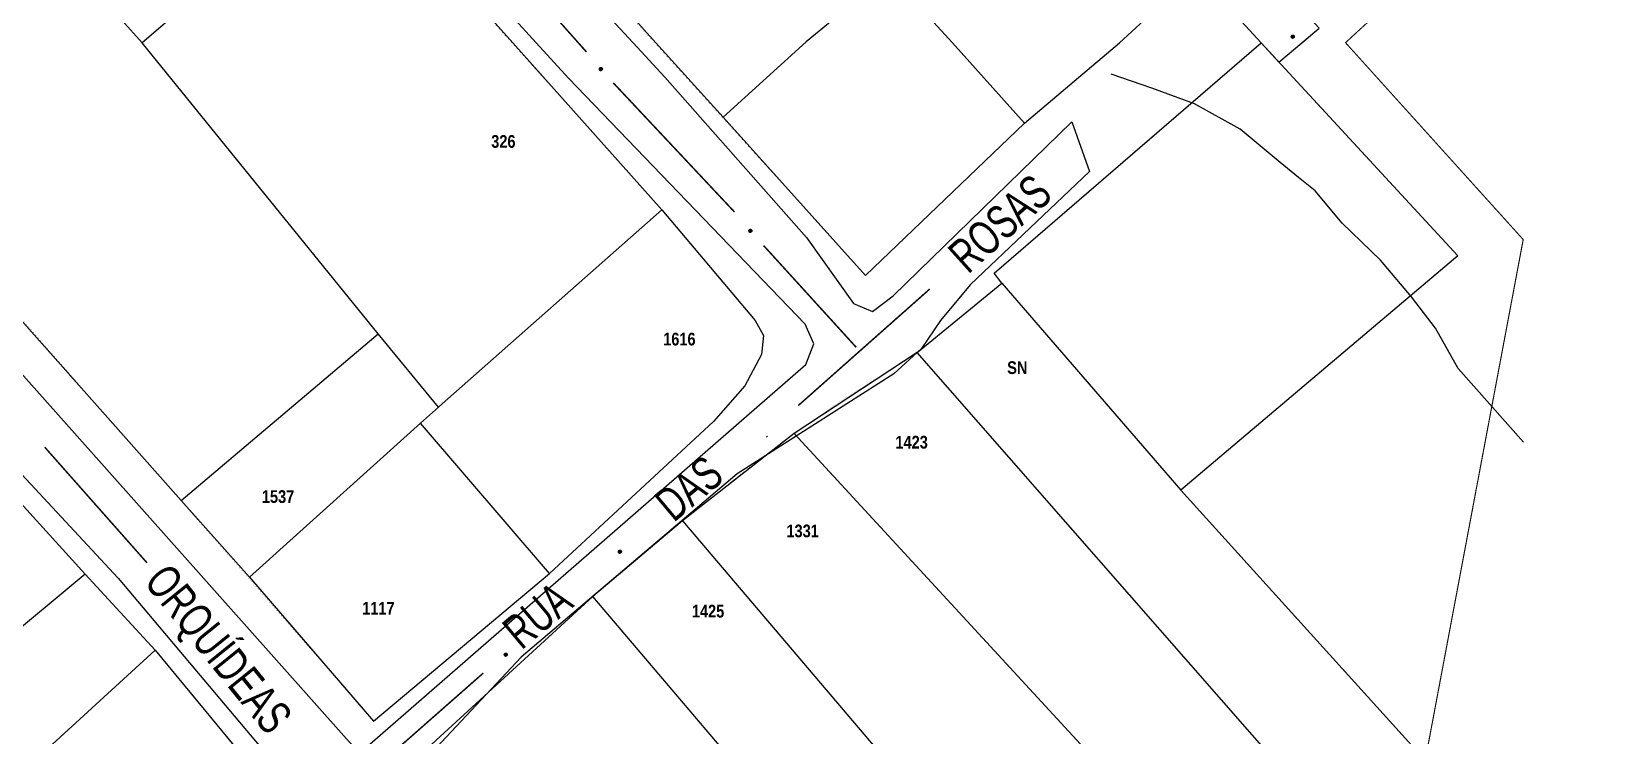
# Model space of a CAD drawing. Extents: x 201549 to 203722, y 4857623 to 4859778.
# Drawn here: x 203534.8 to 203722.3, y 4858244.8 to 4858328 of the extents above; entities that cross this region are included whole.
import ezdxf
from ezdxf.enums import TextEntityAlignment as Align

# ---------------------------------------------------------------- set-up
doc = ezdxf.new("R2010")
doc.units = 0
doc.header["$LTSCALE"] = 1.5
doc.header["$MEASUREMENT"] = 0
for name, color, linetype in [('CD-MALHA-LOTES', 40, 'CONTINUOUS'), ('HD-CURSO-INTER', 170, 'CONTINUOUS'), ('LM-LIM-SETOR-FISCAL', 7, 'CONTINUOUS'), ('RU-QUADRAS', 6, 'CONTINUOUS'), ('SV-EIXO-RUA-N-PAV', 6, 'CONTINUOUS'), ('SV-RUA-NAO-PAV-S-GUIA-C-GUIA', 7, 'CONTINUOUS'), ('SV-TXT-RUA-N-PAV-S-GUIA-C-GUIA', 7, 'CONTINUOUS'), ('Th_NmrPort', 1, 'CONTINUOUS')]:
    doc.layers.add(name, color=color, linetype=linetype)
doc.styles.add('ARIAL', font='ARIAL.TTF')
doc.styles.get("Standard").update_dxf_attribs({"font": 'swisscbo.ttf'})
doc.linetypes.add('Limite', pattern='A,20,-3,[130,ltypeshp.shx,S=6.35,R=0,X=0,Y=0],-3,20', length=46)

msp = doc.modelspace()

# ---------------------------------------------------------------- linework, layer by layer
at = {"layer": 'CD-MALHA-LOTES', "linetype": 'Continuous'}
for p, q in [((203572.58, 4858347.83), (203547.86, 4858326.66)), ((203572.58, 4858347.83), (203591.66, 4858326.67)), ((203534.87, 4858341.25), (203547.86, 4858326.66)), ((203608.54, 4858326.67), (203601.35, 4858334.66)), ((203636.08, 4858334.84), (203626.31, 4858326.76)), ((203636.08, 4858334.84), (203643.56, 4858326.67)), ((203670.04, 4858332.85), (203663.3, 4858326.67)), ((203575.75, 4858292.27), (203547.86, 4858326.66)), ((203591.66, 4858326.67), (203609.25, 4858306.92)), ((203608.54, 4858326.67), (203616.5, 4858317.86)), ((203616.5, 4858317.86), (203626.31, 4858326.76)), ((203652.09, 4858317.14), (203643.56, 4858326.67)), ((203648.51, 4858299.43), (203680.02, 4858326.67)), ((203652.09, 4858317.14), (203663.3, 4858326.67)), ((203680.02, 4858326.67), (203703.26, 4858301.49)), ((203507.54, 4858323.21), (203552.47, 4858272.54)), ((203616.5, 4858317.86), (203633.3, 4858299.16)), ((203633.3, 4858299.16), (203652.09, 4858317.14)), ((203583.31, 4858284), (203609.25, 4858306.92)), ((203609.25, 4858306.92), (203620.28, 4858293.85)), ((203703.26, 4858301.49), (203670.55, 4858273.77)), ((203649.4, 4858298.25), (203648.51, 4858299.43)), ((203639.41, 4858290.05), (203649.4, 4858298.25)), ((203649.4, 4858298.25), (203670.55, 4858273.77)), ((203620.28, 4858293.85), (203621.27, 4858292.05)), ((203552.47, 4858272.54), (203575.75, 4858292.27)), ((203582.85, 4858283.59), (203575.75, 4858292.27)), ((203621.27, 4858292.05), (203621.02, 4858289.82)), ((203621.02, 4858289.82), (203619.04, 4858286.11)), ((203639.41, 4858290.05), (203624.86, 4858280.49)), ((203700.1, 4858220.73), (203639.41, 4858290.05)), ((203619.04, 4858286.11), (203615.33, 4858281.91)), ((203582.85, 4858283.59), (203583.31, 4858284)), ((203580.76, 4858281.7), (203582.85, 4858283.59)), ((203615.33, 4858281.91), (203595.99, 4858263.94)), ((203560.54, 4858263.49), (203580.76, 4858281.7)), ((203595.99, 4858263.94), (203580.76, 4858281.7)), ((203624.86, 4858280.49), (203611.69, 4858270.14)), ((203688.83, 4858211.11), (203624.86, 4858280.49)), ((203530.73, 4858275.31), (203541.14, 4858263.85)), ((203552.47, 4858272.54), (203560.54, 4858263.49)), ((203670.55, 4858273.77), (203710.18, 4858229.94)), ((203611.69, 4858270.14), (203601.11, 4858261.2)), ((203611.69, 4858270.14), (203672.13, 4858199.11)), ((203541.14, 4858263.85), (203497.69, 4858227.72)), ((203541.14, 4858263.85), (203549.39, 4858254.85)), ((203560.54, 4858263.49), (203575.2, 4858246.49)), ((203575.2, 4858246.49), (203595.99, 4858263.94)), ((203601.11, 4858261.2), (203575.71, 4858237.92)), ((203660.14, 4858191.82), (203601.11, 4858261.2)), ((203549.39, 4858254.85), (203529.22, 4858236.39)), ((203549.39, 4858254.85), (203559.48, 4858242.64))]:
    msp.add_line(p, q, dxfattribs=at)
at = {"layer": 'HD-CURSO-INTER'}
for p, q in [((203667.120474, 4858321.282352), (203662.320823, 4858322.930113)), ((203672.145131, 4858319.434773), (203667.120474, 4858321.282352)), ((203677.569945, 4858316.46299), (203672.145131, 4858319.434773)), ((203682.295041, 4858312.491649), (203677.569945, 4858316.46299)), ((203684.454559, 4858310.748422), (203682.295041, 4858312.491649)), ((203686.407817, 4858309.171695), (203684.454559, 4858310.748422)), ((203689.589469, 4858305.320221), (203686.407817, 4858309.171695)), ((203694.110764, 4858300.966381), (203689.589469, 4858305.320221)), ((203697.794783, 4858296.612541), (203694.110764, 4858300.966381)), ((203700.641524, 4858292.928523), (203697.794783, 4858296.612541)), ((203703.32081, 4858288.156045), (203700.641524, 4858292.928523)), ((203707.004828, 4858283.969661), (203703.32081, 4858288.156045)), ((203711.023757, 4858279.448365), (203707.004828, 4858283.969661))]:
    msp.add_line(p, q, dxfattribs=at)
at = {"layer": 'LM-LIM-SETOR-FISCAL', "linetype": 'Limite', "ltscale": 0.1, "const_width": 0.13, "flags": 128}
msp.add_lwpolyline([(203690.260081, 4857945.070709), (203624.634323, 4857876.322086), (203597.483031, 4857858.402645), (203529.936951, 4857817.251163), (203477.865481, 4857798.204621), (203470.255508, 4857794.734503), (203461.352554, 4857793.163394), (203446.975153, 4857796.8587), (203434.268062, 4857794.37427), (203415.032253, 4857783.068658), (203402.126694, 4857778.711644), (203386.003618, 4857774.608536), (203366.6323, 4857771.115492), (203345.157893, 4857770.830854), (203324.568024, 4857761.841833), (203301.581821, 4857760.866899), (203281.417715, 4857748.511746), (203252.78859, 4857741.388472), (203232.306394, 4857736.754404), (203212.334562, 4857736.296293), (203164.13965, 4857735.679698), (203138.99187, 4857736.954266), (203129.680407, 4857738.01055), (203095.984474, 4857727.896851), (203076.140726, 4857727.494996), (203025.014879, 4857721.40905), (203013.097806, 4857722.309608), (202992.105773, 4857719.939497), (202979.44632, 4857721.489532), (202964.645261, 4857723.459119), (202953.753944, 4857723.719881), (202948.567743, 4857734.588869), (202940.56683, 4857731.445097), (202928.292667, 4857726.395284), (202921.586801, 4857725.262879), (202891.249062, 4857717.013101), (202861.035745, 4857717.951775), (202843.379163, 4857715.343702), (202826.226463, 4857711.657758), (202804.140432, 4857707.443751), (202790.771355, 4857705.517518), (202768.577753, 4857708.236936), (202742.152032, 4857707.156689), (202736.174828, 4857706.655519), (202713.938929, 4857709.927449), (202695.611231, 4857706.369079), (202673.258666, 4857705.478725), (202656.72527, 4857701.372747), (202629.28054, 4857702.0954), (202612.6653, 4857697.207584), (202591.913663, 4857697.17112), (202573.082963, 4857699.207561), (202562.981881, 4857701.348758), (202542.231335, 4857696.463209), (202527.692121, 4857697.497329), (202506.011184, 4857700.954059), (202495.762995, 4857701.67688), (202477.853417, 4857695.637221), (202451.601566, 4857695.14746), (202439.72292, 4857695.152163), (202414.832804, 4857702.264138), (202409.505623, 4857708.382417), (202404.550581, 4857702.764348), (202392.386131, 4857694.909473), (202374.402744, 4857694.375334), (202370.790504, 4857707.218853), (202367.880357, 4857708.81308), (202365.097896, 4857694.881213), (202346.982515, 4857685.19854), (202335.643949, 4857688.651167), (202326.525916, 4857697.119411), (202318.576754, 4857694.737974), (202307.818302, 4857689.468212), (202291.471974, 4857680.842357), (202275.589764, 4857677.708389), (202259.053519, 4857679.374097), (202243.073737, 4857672.961005), (202214.272961, 4857673.983007), (202196.235748, 4857671.160004), (202166.262371, 4857673.222085), (202137.067905, 4857668.508741), (202112.979693, 4857664.510834), (202063.331805, 4857653.140334), (202048.493217, 4857650.054933), (202035.091784, 4857651.969478), (202023.899221, 4857655.255238), (202010.52796, 4857651.884532), (201999.307441, 4857648.055643), (201981.197242, 4857645.667621), (201954.082742, 4857645.121141), (201945.697725, 4857640.894606), (201931.391917, 4857630.157612), (201908.026813, 4857622.950269), (201883.4729, 4857629.270611), (201877.508406, 4857642.469721), (201854.745798, 4857639.06854), (201839.350138, 4857636.086338), (201828.34266, 4857631.211106), (201818.072406, 4857630.661005), (201791.730674, 4857645.716636), (201783.325652, 4857653.738781), (201774.365733, 4857662.184936), (201765.573826, 4857663.836912), (201752.290529, 4857659.858284), (201735.04564, 4857660.887584), (201727.455562, 4857670.187429), (201720.531788, 4857683.341011), (201712.157613, 4857700.626833), (201694.727347, 4857720.897673), (201679.589184, 4857740.191677), (201657.32648, 4857767.233141), (201654.564139, 4857799.822595), (201653.168948, 4857816.601418), (201648.897983, 4857832.521318), (201641.426502, 4857850.868289), (201624.439538, 4857878.124504), (201609.705016, 4857904.118762), (201594.767048, 4857924.49684), (201579.688593, 4857946.624543), (201574.368593, 4857976.270242), (201571.408411, 4858003.505486), (201566.936517, 4858039.389321), (201564.764318, 4858078.72263), (201562.269694, 4858104.600839), (201551.757007, 4858133.952949), (201551.186373, 4858156.429924), (201549.119269, 4858170.401701), (201549.246745, 4858186.104627), (201554.678227, 4858203.249655), (201558.171305, 4858220.410541), (201560.177107, 4858236.514509), (201560.415055, 4858239.809246), (201559.788221, 4858242.511434), (201551.336892, 4858249.701553), (201552.157199, 4858261.553469), (201556.911984, 4858273.515997), (201560.097639, 4858284.875736), (201560.510399, 4858299.28515), (201557.624238, 4858311.705049), (201560.009833, 4858320.099542), (201561.981178, 4858326.691836), (201566.707313, 4858341.650918), (201582.546234, 4858358.27629), (201591.67817, 4858367.066748), (201615.096765, 4858382.768909), (201643.467678, 4858408.340795), (201662.426287, 4858428.461694), (201687.49864, 4858456.872452), (201695.711751, 4858480.503996), (201697.241213, 4858493.368461), (201708.122023, 4858512.454588), (201708.913728, 4858524.199447), (201718.579722, 4858544.463789), (201733.577492, 4858559.16074), (201748.497093, 4858572.745024), (201759.62483, 4858585.08596), (201772.517183, 4858599.8166), (201797.761054, 4858621.167174), (201813.769148, 4858629.66302), (201830.418521, 4858646.310562), (201849.011501, 4858664.504513), (201851.314022, 4858668.825445), (201857.549066, 4858681.544401), (201862.42871, 4858685.799557), (201865.966242, 4858689.749341), (201865.68234, 4858691.625443), (201857.763701, 4858695.442229), (201850.485155, 4858704.533181), (201847.54822, 4858723.831601), (201858.251257, 4858731.66627), (201858.92976, 4858736.348746), (201856.131935, 4858739.11135), (201855.153114, 4858759.016886), (201862.856619, 4858771.755825), (201872.56032, 4858788.598255), (201887.559021, 4858785.607288), (201894.924798, 4858786.689227), (201898.748315, 4858791.479933), (201901.748118, 4858797.019428), (201899.947285, 4858805.270061), (201902.159269, 4858816.15094), (201916.649053, 4858830.131738), (201922.681108, 4858839.197621), (201923.717945, 4858848.876055), (201927.12082, 4858860.1517), (201927.274817, 4858875.017476), (201925.508092, 4858896.764205), (201942.625428, 4858910.622255), (201947.555532, 4858919.314093), (201951.803836, 4858928.782451), (201954.266441, 4858935.163408), (201959.271015, 4858947.314055), (201964.479977, 4858959.592926), (201967.152407, 4858968.266465), (201964.55435, 4858976.487948), (201962.894294, 4858991.279376), (201964.900793, 4859004.827319), (201964.6517, 4859016.898797), (201965.696998, 4859030.808415), (201969.531889, 4859045.576569), (201975.75863, 4859052.20621), (201969.45004, 4859055.850905), (201965.009026, 4859070.898106), (201965.069362, 4859074.030336), (201963.476629, 4859075.991683), (201953.10009, 4859077.836379), (201942.441068, 4859084.073053), (201934.726475, 4859088.201758), (201918.16488, 4859094.012892), (201910.256895, 4859096.550971), (201893.421427, 4859107.28582), (201885.268901, 4859113.680363), (201864.45443, 4859121.529069), (201850.623658, 4859135.609088), (201846.963877, 4859146.620609), (201855.767516, 4859165.416404), (201875.347527, 4859164.308429), (201889.044993, 4859157.340855), (201904.349852, 4859149.80302), (201927.90161, 4859138.922585), (201938.715832, 4859134.958824), (201957.005609, 4859130.242277), (201977.026771, 4859120.820983), (201985.806231, 4859116.11566), (201991.168531, 4859121.52132), (201992.488353, 4859131.751117), (202001.404985, 4859144.188737), (202015.237277, 4859158.295848), (202027.695168, 4859169.318871), (202029.771608, 4859171.898113), (202033.776454, 4859179.091552), (202035.381378, 4859188.589823), (202041.175735, 4859202.289727), (202053.436878, 4859210.693244), (202063.459078, 4859216.99753), (202072.268869, 4859222.32438), (202115.036275, 4859252.473476), (202125.947129, 4859260.226968), (202138.444739, 4859271.495305), (202150.532591, 4859280.714854), (202161.391171, 4859291.368554), (202178.868205, 4859308.22401), (202191.586615, 4859321.29274), (202216.729868, 4859343.200113), (202238.66378, 4859364.13703), (202250.52502, 4859378.676083), (202258.974753, 4859394.377128), (202266.679718, 4859404.602088), (202275.065891, 4859412.387653), (202302.264215, 4859448.149551), (202318.584229, 4859468.798856), (202327.347328, 4859478.500068), (202334.691915, 4859489.468295), (202339.506578, 4859500.644952), (202345.514817, 4859507.599166), (202371.864321, 4859545.024292), (202393.198162, 4859572.010698), (202405.581673, 4859587.830346), (202410.327797, 4859597.458197), (202419.27763, 4859633.664342), (202416.989486, 4859654.974178), (202411.731424, 4859697.413521), (202412.757426, 4859719.590937), (202436.124438, 4859738.613146), (202462.873067, 4859753.35892), (202485.340162, 4859765.605573), (202495.831881, 4859771.875287), (202497.599834, 4859778.209393), (202518.345276, 4859756.508353), (202515.743454, 4859740.717238), (202514.723698, 4859716.086214), (202516.920095, 4859683.767801), (202522.647194, 4859658.696813), (202527.07528, 4859650.692195), (202529.970568, 4859644.731309), (202535.420521, 4859636.897001), (202545.468872, 4859621.994786), (202558.357019, 4859606.657609), (202585.8358, 4859573.559083), (202599.806104, 4859558.80064), (202612.899885, 4859544.220382), (202638.909787, 4859517.064978), (202649.659036, 4859507.002602), (202668.16042, 4859487.524508), (202676.088824, 4859478.493485), (202694.285339, 4859460.440182), (202710.86304, 4859442.826375), (202712.459386, 4859440.945228), (202729.879978, 4859422.216603), (202741.931615, 4859409.354739), (202746.608706, 4859404.490444), (202753.347688, 4859397.029427), (202761.114193, 4859388.430797), (202780.521657, 4859366.71292), (202787.470106, 4859359.175299), (202792.305962, 4859354.009726), (202805.952922, 4859338.966966), (202827.483001, 4859315.28388), (202860.2174, 4859279.107138), (202891.663582, 4859248.038398), (202903.615874, 4859235.095065), (202918.084292, 4859218.768396), (202940.542465, 4859195.291329), (202956.34755, 4859178.52201), (202968.266176, 4859165.295182), (202978.719379, 4859155.296466), (202993.717452, 4859134.390061), (203000.802797, 4859124.358547), (203012.351422, 4859108.484298), (203027.622616, 4859089.716281), (203037.680048, 4859069.601416), (203043.700341, 4859058.903498), (203054.3, 4859060.91), (203065.69, 4859063.18), (203071.14, 4859057.81), (203074.16, 4859054.84), (203084.88, 4859044.28), (203097.92, 4859031.43), (203104.75, 4859024.55), (203111.15, 4859018.12), (203119.81, 4859009.41), (203127.17, 4859002), (203135.63, 4858993.48), (203144.95, 4858984.1), (203153.42, 4858975.59), (203163.08, 4858965.86), (203173.19, 4858955.69), (203182.56, 4858946.25), (203191.76, 4858937.01), (203198.08, 4858930.3), (203204.43, 4858923.55), (203216.13, 4858910.9), (203222.97, 4858903.52), (203233.78, 4858891.83), (203245.73, 4858878.91), (203264.33, 4858858.8), (203273.98, 4858848.42), (203284.55, 4858837.04), (203303.21, 4858816.97), (203311.9, 4858807.61), (203329.84, 4858788.31), (203337.74, 4858779.49), (203353.23, 4858762.39), (203359.11, 4858755.91), (203364.48, 4858749.97), (203370.86, 4858742.93), (203380.58, 4858732.21), (203389.39, 4858722.58), (203398.64, 4858712.48), (203405.71, 4858704.76), (203410.16, 4858699.89), (203415.55, 4858694), (203420.33, 4858688.78), (203441.21, 4858665.98), (203450.56, 4858656.22), (203473.18, 4858631.13), (203477.89, 4858625.9), (203722.237123, 4858356.395713), (203690.000636, 4858326.668344), (203710.985762, 4858303.396246), (203696.285447, 4858225.222295), (203632.07909, 4858167.69374), (203616.580022, 4858183.192808), (203573.182632, 4858142.895231)], close=True, dxfattribs=at)
at = {"layer": 'RU-QUADRAS', "linetype": 'Continuous'}
for points in [[(203499.08, 4858447.19, 0.01, 0.01, 0), (203519.17, 4858462.04, 0.01, 0.01, 0), (203540.27, 4858475.44, 0.01, 0.01, 0), (203639.09, 4858367.97, 0.01, 0.01, 0), (203647.12, 4858358.55, 0.01, 0.01, 0), (203670.04, 4858332.85, 0.01, 0.01, -0.0187571394), (203652.09, 4858317.14, 0.01, 0.01, 0), (203633.3, 4858299.16, 0.01, 0.01, 0)], [(203439.56, 4858396.68, 0.01, 0.01, 0), (203489.17, 4858439.74, 0.01, 0.01, 0.0065554395), (203549.81, 4858373.08, 0.01, 0.01, 0), (203609.25, 4858306.92, 0.01, 0.01, 0), (203620.28, 4858293.85, 0.01, 0.01, 0), (203621.27, 4858292.05, 0.01, 0.01, 0), (203621.02, 4858289.82, 0.01, 0.01, 0), (203619.04, 4858286.11, 0.01, 0.01, 0), (203615.33, 4858281.91, 0.01, 0.01, 0), (203595.99, 4858263.94, 0.01, 0.01, 0), (203575.2, 4858246.49, 0.01, 0.01, 0.0119386036)], [(203384.69, 4858351.68, 0.01, 0.01, 0), (203424.34, 4858387.9, 0.01, 0.01, 0.0048361686), (203506.99, 4858301.22, 0.01, 0.01, 0), (203549.39, 4858254.85, 0.01, 0.01, 0), (203603.77, 4858188.46, 0.01, 0.01, 0), (203565.89, 4858152.19, 0.01, 0.01, 0), (203522.42, 4858199.99, 0.01, 0.01, 0), (203474.21, 4858254.15, 0.01, 0.01, 0), (203417.03, 4858316.3, 0.01, 0.01, 0), (203407.52, 4858326.22, 0.01, 0.01, 0)], [(203575.71, 4858237.92, 0.01, 0.01, 0), (203601.11, 4858261.2, 0.01, 0.01, 0), (203611.69, 4858270.14, 0.01, 0.01, -0.0424045), (203639.41, 4858290.05, 0.01, 0.01, 0), (203649.4, 4858298.25, 0.01, 0.01, 0), (203648.51, 4858299.43, 0.01, 0.01, 0), (203680.02, 4858326.67, 0.01, 0.01, 0), (203703.26, 4858301.49, 0.01, 0.01, 0), (203670.55, 4858273.77, 0.01, 0.01, 0), (203710.18, 4858229.94, 0.01, 0.01, -0.0168770886), (203688.83, 4858211.11, 0.01, 0.01, 0), (203672.13, 4858199.11, 0.01, 0.01, 0), (203660.14, 4858191.82, 0.01, 0.01, 0), (203633.8, 4858169.13, 0.01, 0.01, 0), (203594.76, 4858212.28, 0.01, 0.01, 0)]]:
    msp.add_lwpolyline(points, format="xyseb", close=True, dxfattribs=at)
at = {"layer": 'SV-EIXO-RUA-N-PAV', "const_width": 0.18}
for points in [[(203587.19954, 4858340.358121), (203600.354466, 4858325.564529)], [(203603.519863, 4858321.910052), (203617.834809, 4858306.651027)], [(203621.275467, 4858302.680913), (203632.206369, 4858290.660151)], [(203625.373408, 4858283.787017), (203640.892219, 4858297.551395)], [(203536.35487, 4858278.863713), (203548.441516, 4858265.189657)], [(203570.952296, 4858237.003018), (203588.159852, 4858252.158989)]]:
    msp.add_lwpolyline(points, dxfattribs=at)
at = {"layer": 'SV-EIXO-RUA-N-PAV'}
for points in [[(203683.745066, 4858327.554008), (203683.793972, 4858327.553582), (203683.835918, 4858327.543214), (203683.868414, 4858327.524498), (203683.892817, 4858327.500471), (203683.915014, 4858327.473079), (203683.9313, 4858327.440524), (203683.941373, 4858327.400388), (203683.941289, 4858327.351325), (203683.927845, 4858327.309054), (203683.9112, 4858327.276214), (203683.887611, 4858327.249325), (203683.86064, 4858327.228207), (203683.826264, 4858327.212408), (203683.785491, 4858327.202598), (203683.736158, 4858327.203876), (203683.695105, 4858327.214322), (203683.664149, 4858327.233251), (203683.637267, 4858327.257136), (203683.614941, 4858327.285373), (203683.599138, 4858327.317422), (203683.589335, 4858327.358492), (203683.591242, 4858327.407167), (203683.601193, 4858327.448231), (203683.619682, 4858327.479445), (203683.643793, 4858327.505381), (203683.670996, 4858327.527978), (203683.70304, 4858327.545712), (203683.745066, 4858327.554008)], [(203602.026462, 4858323.729567), (203602.075368, 4858323.729141), (203602.117314, 4858323.718773), (203602.14981, 4858323.700057), (203602.174213, 4858323.67603), (203602.19641, 4858323.648638), (203602.212696, 4858323.616083), (203602.222769, 4858323.575947), (203602.222685, 4858323.526884), (203602.209241, 4858323.484613), (203602.192596, 4858323.451773), (203602.169007, 4858323.424884), (203602.142036, 4858323.403766), (203602.10766, 4858323.387967), (203602.066887, 4858323.378157), (203602.017554, 4858323.379435), (203601.976501, 4858323.389881), (203601.945545, 4858323.40881), (203601.918663, 4858323.432695), (203601.896337, 4858323.460932), (203601.880534, 4858323.492981), (203601.870731, 4858323.534051), (203601.872638, 4858323.582726), (203601.882589, 4858323.62379), (203601.901078, 4858323.655004), (203601.925189, 4858323.68094), (203601.952392, 4858323.703537), (203601.984436, 4858323.721271), (203602.026462, 4858323.729567)], [(203619.675115, 4858304.607253), (203619.724021, 4858304.606827), (203619.765967, 4858304.596459), (203619.798463, 4858304.577743), (203619.822866, 4858304.553716), (203619.845063, 4858304.526324), (203619.861349, 4858304.493769), (203619.871422, 4858304.453633), (203619.871338, 4858304.40457), (203619.857894, 4858304.362299), (203619.841249, 4858304.329459), (203619.81766, 4858304.30257), (203619.790689, 4858304.281452), (203619.756313, 4858304.265653), (203619.71554, 4858304.255843), (203619.666207, 4858304.257121), (203619.625154, 4858304.267567), (203619.594198, 4858304.286496), (203619.567316, 4858304.310381), (203619.54499, 4858304.338618), (203619.529187, 4858304.370667), (203619.519384, 4858304.411737), (203619.521291, 4858304.460412), (203619.531242, 4858304.501476), (203619.549731, 4858304.53269), (203619.573842, 4858304.558626), (203619.601045, 4858304.581223), (203619.633089, 4858304.598957), (203619.675115, 4858304.607253)], [(203604.272649, 4858266.68311), (203604.321555, 4858266.682684), (203604.363501, 4858266.672316), (203604.395997, 4858266.6536), (203604.4204, 4858266.629573), (203604.442597, 4858266.602181), (203604.458883, 4858266.569626), (203604.468956, 4858266.52949), (203604.468872, 4858266.480427), (203604.455428, 4858266.438156), (203604.438783, 4858266.405316), (203604.415194, 4858266.378427), (203604.388223, 4858266.357309), (203604.353847, 4858266.34151), (203604.313074, 4858266.3317), (203604.263741, 4858266.332978), (203604.222688, 4858266.343424), (203604.191732, 4858266.362353), (203604.16485, 4858266.386238), (203604.142524, 4858266.414475), (203604.126721, 4858266.446524), (203604.116918, 4858266.487594), (203604.118825, 4858266.536269), (203604.128776, 4858266.577333), (203604.147265, 4858266.608547), (203604.171376, 4858266.634483), (203604.198579, 4858266.65708), (203604.230623, 4858266.674814), (203604.272649, 4858266.68311)], [(203590.795497, 4858254.504657), (203590.844403, 4858254.504231), (203590.886349, 4858254.493863), (203590.918845, 4858254.475147), (203590.943248, 4858254.45112), (203590.965445, 4858254.423728), (203590.981731, 4858254.391173), (203590.991804, 4858254.351037), (203590.99172, 4858254.301974), (203590.978276, 4858254.259703), (203590.961631, 4858254.226863), (203590.938042, 4858254.199974), (203590.911071, 4858254.178856), (203590.876695, 4858254.163057), (203590.835922, 4858254.153247), (203590.786589, 4858254.154525), (203590.745536, 4858254.164971), (203590.71458, 4858254.1839), (203590.687698, 4858254.207785), (203590.665372, 4858254.236022), (203590.649569, 4858254.268071), (203590.639766, 4858254.309141), (203590.641673, 4858254.357816), (203590.651624, 4858254.39888), (203590.670113, 4858254.430094), (203590.694224, 4858254.45603), (203590.721427, 4858254.478627), (203590.753471, 4858254.496361), (203590.795497, 4858254.504657)]]:
    msp.add_lwpolyline(points, close=True, dxfattribs=at)
for points in [[(203683.589335, 4858327.358492), (203683.785491, 4858327.202598)], [(203683.591242, 4858327.407167), (203683.826264, 4858327.212408)], [(203683.594047, 4858327.38111), (203683.803405, 4858327.209351)], [(203683.596992, 4858327.425438), (203683.839426, 4858327.223003)], [(203683.599138, 4858327.317422), (203683.736158, 4858327.203876)], [(203683.599761, 4858327.335619), (203683.75513, 4858327.208526)], [(203683.601193, 4858327.448231), (203683.86064, 4858327.228207)], [(203683.610497, 4858327.298698), (203683.710846, 4858327.213401)], [(203683.612278, 4858327.460797), (203683.871678, 4858327.240602)], [(203683.614941, 4858327.285373), (203683.695105, 4858327.214322)], [(203683.619682, 4858327.479445), (203683.887611, 4858327.249325)], [(203683.63322, 4858327.490236), (203683.896301, 4858327.262236)], [(203683.643793, 4858327.505381), (203683.9112, 4858327.276214)], [(203683.660803, 4858327.514698), (203683.917375, 4858327.297463)], [(203683.670996, 4858327.527978), (203683.927845, 4858327.309054)], [(203683.690183, 4858327.533327), (203683.931719, 4858327.333809)], [(203683.70304, 4858327.545712), (203683.941289, 4858327.351325)], [(203683.723333, 4858327.54801), (203683.937536, 4858327.377106)], [(203683.745066, 4858327.554008), (203683.941373, 4858327.400388)], [(203683.771696, 4858327.552693), (203683.930924, 4858327.425513)], [(203683.793972, 4858327.553582), (203683.9313, 4858327.440524)], [(203683.817909, 4858327.547775), (203683.916329, 4858327.462521)], [(203683.835918, 4858327.543214), (203683.915014, 4858327.473079)], [(203601.870731, 4858323.534051), (203602.066887, 4858323.378157)], [(203601.872638, 4858323.582726), (203602.10766, 4858323.387967)], [(203601.875443, 4858323.556669), (203602.084801, 4858323.38491)], [(203601.878388, 4858323.600997), (203602.120822, 4858323.398562)], [(203601.880534, 4858323.492981), (203602.017554, 4858323.379435)], [(203601.881157, 4858323.511178), (203602.036526, 4858323.384085)], [(203601.882589, 4858323.62379), (203602.142036, 4858323.403766)], [(203601.891893, 4858323.474257), (203601.992242, 4858323.38896)], [(203601.893674, 4858323.636356), (203602.153074, 4858323.416161)], [(203601.896337, 4858323.460932), (203601.976501, 4858323.389881)], [(203601.901078, 4858323.655004), (203602.169007, 4858323.424884)], [(203601.914616, 4858323.665795), (203602.177697, 4858323.437795)], [(203601.925189, 4858323.68094), (203602.192596, 4858323.451773)], [(203601.942199, 4858323.690257), (203602.198771, 4858323.473022)], [(203601.952392, 4858323.703537), (203602.209241, 4858323.484613)], [(203601.971579, 4858323.708886), (203602.213115, 4858323.509368)], [(203601.984436, 4858323.721271), (203602.222685, 4858323.526884)], [(203602.004729, 4858323.723569), (203602.218932, 4858323.552665)], [(203602.026462, 4858323.729567), (203602.222769, 4858323.575947)], [(203602.053092, 4858323.728252), (203602.21232, 4858323.601072)], [(203602.075368, 4858323.729141), (203602.212696, 4858323.616083)], [(203602.099305, 4858323.723334), (203602.197725, 4858323.63808)], [(203602.117314, 4858323.718773), (203602.19641, 4858323.648638)], [(203619.519384, 4858304.411737), (203619.71554, 4858304.255843)], [(203619.521291, 4858304.460412), (203619.756313, 4858304.265653)], [(203619.524096, 4858304.434355), (203619.733454, 4858304.262596)], [(203619.527041, 4858304.478683), (203619.769475, 4858304.276248)], [(203619.529187, 4858304.370667), (203619.666207, 4858304.257121)], [(203619.52981, 4858304.388864), (203619.685179, 4858304.261771)], [(203619.531242, 4858304.501476), (203619.790689, 4858304.281452)], [(203619.540546, 4858304.351943), (203619.640895, 4858304.266646)], [(203619.542327, 4858304.514042), (203619.801727, 4858304.293847)], [(203619.54499, 4858304.338618), (203619.625154, 4858304.267567)], [(203619.549731, 4858304.53269), (203619.81766, 4858304.30257)], [(203619.563269, 4858304.543481), (203619.82635, 4858304.315481)], [(203619.573842, 4858304.558626), (203619.841249, 4858304.329459)], [(203619.590852, 4858304.567943), (203619.847424, 4858304.350708)], [(203619.601045, 4858304.581223), (203619.857894, 4858304.362299)], [(203619.620232, 4858304.586572), (203619.861768, 4858304.387054)], [(203619.633089, 4858304.598957), (203619.871338, 4858304.40457)], [(203619.653382, 4858304.601255), (203619.867585, 4858304.430351)], [(203619.675115, 4858304.607253), (203619.871422, 4858304.453633)], [(203619.701745, 4858304.605938), (203619.860973, 4858304.478758)], [(203619.724021, 4858304.606827), (203619.861349, 4858304.493769)], [(203619.747958, 4858304.60102), (203619.846378, 4858304.515766)], [(203619.765967, 4858304.596459), (203619.845063, 4858304.526324)], [(203621.594703, 4858280.142486), (203621.689058, 4858280.050601)], [(203604.116918, 4858266.487594), (203604.313074, 4858266.3317)], [(203604.118825, 4858266.536269), (203604.353847, 4858266.34151)], [(203604.12163, 4858266.510212), (203604.330988, 4858266.338453)], [(203604.124575, 4858266.55454), (203604.367009, 4858266.352105)], [(203604.126721, 4858266.446524), (203604.263741, 4858266.332978)], [(203604.127344, 4858266.464721), (203604.282713, 4858266.337628)], [(203604.128776, 4858266.577333), (203604.388223, 4858266.357309)], [(203604.13808, 4858266.4278), (203604.238429, 4858266.342503)], [(203604.139861, 4858266.589899), (203604.399261, 4858266.369704)], [(203604.142524, 4858266.414475), (203604.222688, 4858266.343424)], [(203604.147265, 4858266.608547), (203604.415194, 4858266.378427)], [(203604.160803, 4858266.619338), (203604.423884, 4858266.391338)], [(203604.171376, 4858266.634483), (203604.438783, 4858266.405316)], [(203604.188386, 4858266.6438), (203604.444958, 4858266.426565)], [(203604.198579, 4858266.65708), (203604.455428, 4858266.438156)], [(203604.217766, 4858266.662429), (203604.459302, 4858266.462911)], [(203604.230623, 4858266.674814), (203604.468872, 4858266.480427)], [(203604.250916, 4858266.677112), (203604.465119, 4858266.506208)], [(203604.272649, 4858266.68311), (203604.468956, 4858266.52949)], [(203604.299279, 4858266.681795), (203604.458507, 4858266.554615)], [(203604.321555, 4858266.682684), (203604.458883, 4858266.569626)], [(203604.345492, 4858266.676877), (203604.443912, 4858266.591623)], [(203604.363501, 4858266.672316), (203604.442597, 4858266.602181)], [(203590.639766, 4858254.309141), (203590.835922, 4858254.153247)], [(203590.641673, 4858254.357816), (203590.876695, 4858254.163057)], [(203590.644478, 4858254.331759), (203590.853836, 4858254.16)], [(203590.647423, 4858254.376087), (203590.889857, 4858254.173652)], [(203590.649569, 4858254.268071), (203590.786589, 4858254.154525)], [(203590.650192, 4858254.286268), (203590.805561, 4858254.159175)], [(203590.651624, 4858254.39888), (203590.911071, 4858254.178856)], [(203590.660928, 4858254.249347), (203590.761277, 4858254.16405)], [(203590.662709, 4858254.411446), (203590.922109, 4858254.191251)], [(203590.665372, 4858254.236022), (203590.745536, 4858254.164971)], [(203590.670113, 4858254.430094), (203590.938042, 4858254.199974)], [(203590.683651, 4858254.440885), (203590.946732, 4858254.212885)], [(203590.694224, 4858254.45603), (203590.961631, 4858254.226863)], [(203590.711234, 4858254.465347), (203590.967806, 4858254.248112)], [(203590.721427, 4858254.478627), (203590.978276, 4858254.259703)], [(203590.740614, 4858254.483976), (203590.98215, 4858254.284458)], [(203590.753471, 4858254.496361), (203590.99172, 4858254.301974)], [(203590.773764, 4858254.498659), (203590.987967, 4858254.327755)], [(203590.795497, 4858254.504657), (203590.991804, 4858254.351037)], [(203590.822127, 4858254.503342), (203590.981355, 4858254.376162)], [(203590.844403, 4858254.504231), (203590.981731, 4858254.391173)], [(203590.86834, 4858254.498424), (203590.96676, 4858254.41317)], [(203590.886349, 4858254.493863), (203590.965445, 4858254.423728)]]:
    msp.add_lwpolyline(points, dxfattribs=at)
at = {"layer": 'SV-RUA-NAO-PAV-S-GUIA-C-GUIA'}
for points in [[(203684.842255, 4858326.666429), (203686.891436, 4858328.382984), (203645.062768, 4858373.70917), (203573.249563, 4858451.953774), (203569.317429, 4858456.359013), (203546.017579, 4858482.462252), (203569.677774, 4858503.336133), (203582.039349, 4858514.241962)], [(203680.021674, 4858326.666512), (203674.042299, 4858333.176751), (203651.415618, 4858358.705204), (203602.171291, 4858411.776065), (203569.432577, 4858448.142429), (203537.988053, 4858483.0712), (203496.178739, 4858447.476894), (203525.107172, 4858414.861927), (203551.399711, 4858386.125417), (203570.550458, 4858365.194551), (203600.169839, 4858332.821958), (203605.854936, 4858326.667792)], [(203594.401018, 4858326.66799), (203570.699183, 4858352.701658), (203540.372333, 4858386.012122), (203488.784094, 4858442.675713), (203477.870929, 4858433.730899)], [(203486.138324, 4858326.671362), (203497.403385, 4858314.651946), (203545.016568, 4858263.367547), (203568.408445, 4858235.596654), (203572.150441, 4858230.79593), (203589.400029, 4858208.665889), (203607.271009, 4858187.276174), (203573.03904, 4858156.153637), (203565.052984, 4858148.892989), (203536.873268, 4858180.121374), (203505.350859, 4858216.974524), (203477.86449, 4858245.75277)], [(203498.819737, 4858326.67), (203571.988535, 4858244.396063), (203573.518761, 4858242.675422), (203626.237134, 4858288.637149), (203627.186494, 4858291.073153), (203626.181299, 4858293.414191), (203598.231626, 4858322.460518), (203594.399457, 4858326.669704)], [(203605.85332, 4858326.669541), (203609.615588, 4858322.596853), (203626.329365, 4858303.632906), (203631.896082, 4858295.857186), (203634.140147, 4858294.881505), (203636.579247, 4858296.764761), (203657.672512, 4858317.307411), (203659.748327, 4858311.436571), (203645.677762, 4858298.041284), (203642.154031, 4858293.842986), (203639.929958, 4858290.519477), (203636.655968, 4858287.520501), (203618.16071, 4858275.7231), (203592.61827, 4858254.030031), (203578.492255, 4858238.965452), (203577.710101, 4858236.358272), (203578.298792, 4858235.013159), (203595.325847, 4858211.581986), (203617.742885, 4858186.874537), (203573.175195, 4858144.716583), (203571.126377, 4858142.777568), (203573.226368, 4858140.418056), (203611.076337, 4858097.890524)], [(203680.019861, 4858326.668486), (203682.117839, 4858324.384245), (203684.844629, 4858326.668417)]]:
    msp.add_lwpolyline(points, dxfattribs=at)

# ---------------------------------------------------------------- texts
at = {"layer": 'SV-TXT-RUA-N-PAV-S-GUIA-C-GUIA', "style": 'ARIAL', "width": 0.7}
for s, rotation, p in [('ROSAS', 42, (203645.42065, 4858299.23426)), ('RUA              DAS', 40, (203592.66938, 4858254.802874)), ('ORQUÍDEAS', 308.970041, (203547.960556, 4858262.889878))]:
    msp.add_text(s, height=4, rotation=rotation, dxfattribs=at).set_placement(p)
at = {"layer": 'Th_NmrPort', "color": 1}
for s, p in [('326', (203589.098554, 4858314.997271)), ('1616', (203609.408554, 4858291.637271)), ('SN', (203650.038554, 4858288.257271)), ('1423', (203636.838554, 4858279.447271)), ('1537', (203562.008554, 4858273.017271)), ('1331', (203623.968554, 4858268.957271)), ('1117', (203573.858554, 4858259.817271)), ('1425', (203612.798554, 4858259.477271))]:
    msp.add_text(s, height=1.5, dxfattribs=at).set_placement(p, align=Align.MIDDLE_LEFT)

doc.saveas('drawing.dxf')
